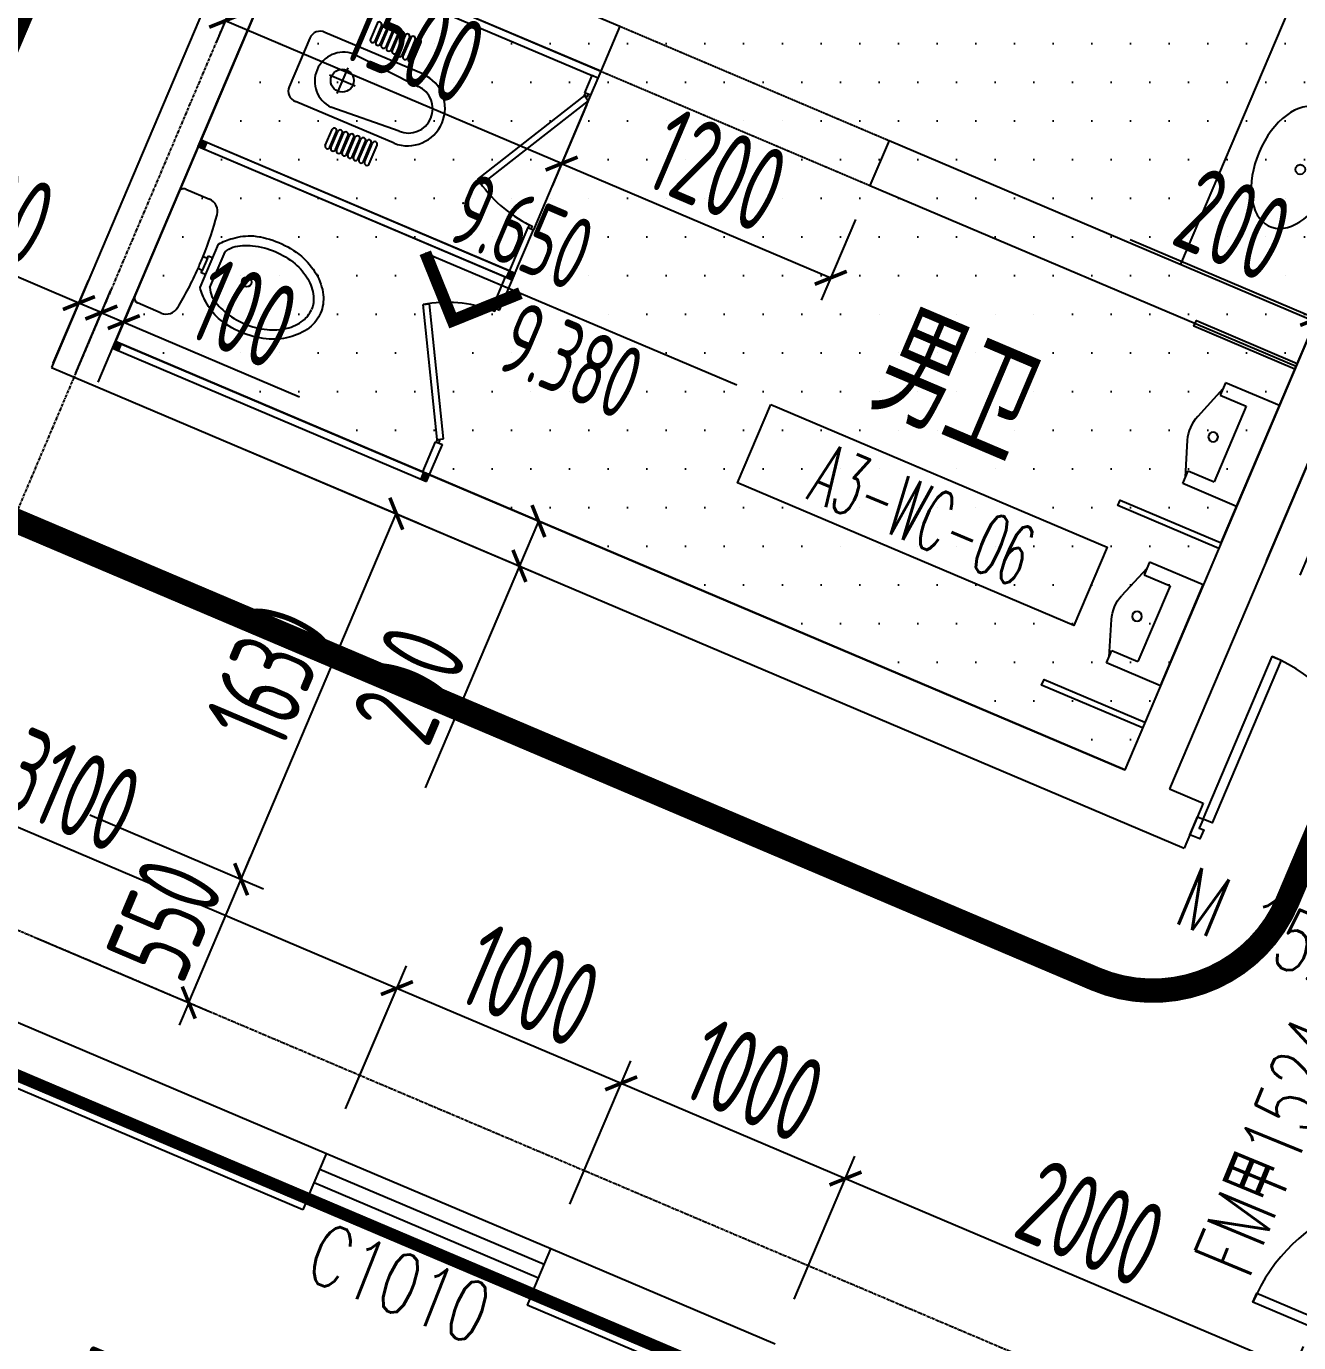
# Model space of a CAD drawing. Extents: x 11778731 to 12007717, y -6694179 to -6363962.
# Drawn here: x 11960456 to 11965678, y -6442963 to -6437560 of the extents above; entities that cross this region are included whole.
import ezdxf
from ezdxf.enums import TextEntityAlignment as Align

# ---------------------------------------------------------------- set-up
doc = ezdxf.new("R2010")
doc.units = 0
doc.header["$LTSCALE"] = 10
doc.header["$MEASUREMENT"] = 0
for name, pattern in [('A3-RG-axis-100$0$CENTER', [2, 1.25, -0.25, 0.25, -0.25]), ('A3-RI-3F$0$DASH', [0.35, 0.25, -0.1]), ('A3-RX-3F$0$AUDIT_I_130807214254-2', [0]), ('DASHED2', [0.375, 0.25, -0.125])]:
    doc.linetypes.add(name, pattern=pattern)
for name, color, linetype in [('A-CLOD', 200, 'Continuous'), ('A3-RB-3F-100$0$A-DIMS-100', 1, 'Continuous'), ('A3-RG-axis-100$0$A-GRID', 1, 'A3-RG-axis-100$0$CENTER'), ('A3-RI-3F$0$A-DOOR', 32, 'Continuous'), ('A3-RI-3F$0$A-FLOR', 2, 'Continuous'), ('A3-RI-3F$0$A-GLAZ', 140, 'Continuous'), ('A3-RI-3F$0$A-HATCH', 8, 'Continuous'), ('A3-RI-3F$0$A-WALL', 7, 'Continuous'), ('A3-RI-3F$0$A-WALL-FINI', 95, 'Continuous'), ('A3-RX-3F$0$A-FIXT', 55, 'Continuous'), ('A3-RX-3F$0$B1-WC-FIXT', 55, 'A3-RX-3F$0$AUDIT_I_130807214254-2'), ('A3-SYMB-3F-100$0$A-SYMB', 4, 'Continuous'), ('A3-SYMB-3F-100$0$A-SYMB-AREA', 4, 'Continuous'), ('A3-SYMB-3F-100$0$A-SYMB-DOOR', 3, 'Continuous'), ('A3-SYMB-3F-100$0$A-SYMB-DOOR1', 3, 'Continuous'), ('A3-SYMB-3F-100$0$A-SYMB-DOOR2', 3, 'Continuous'), ('A3-SYMB-3F-100$0$A-SYMB-DOOR3', 3, 'Continuous'), ('A3-SYMB-3F-100$0$A-SYMB-NAME', 4, 'Continuous'), ('A3-SYMB-3F-100$0$A-SYMB-NAME-E', 4, 'Continuous'), ('A3-SYMB-3F-100$0$A-SYMB-NUMB-T', 4, 'Continuous')]:
    doc.layers.add(name, color=color, linetype=linetype)
doc.styles.add('A3-RB-3F-100$0$XD2008', font='xd-hzs.shx', dxfattribs={"width": 0.7, "bigfont": 'xd-hztxt.shx'})
doc.styles.add('A3-SYMB-3F-100$0$ECADI', font='hzs.shx', dxfattribs={"width": 0.7, "bigfont": 'hztxt.shx'})
doc.styles.add('A3-SYMB-3F-100$0$ECADI-TXT', font='simplex.shx', dxfattribs={"bigfont": 'hztxt.shx'})
doc.styles.add('A3-SYMB-3F-100$0$XD2008', font='hzs.shx', dxfattribs={"width": 0.7, "bigfont": 'hztxt.shx'})
doc.dimstyles.new('A3-RB-3F-100$0$XD100$0', dxfattribs={"dimscale": 100, "dimtxt": 3.5, "dimasz": 1, "dimexe": 1, "dimexo": 2, "dimgap": 0.5, "dimtad": 1, "dimdec": 0, "dimdsep": 46, "dimtxsty": 'A3-RB-3F-100$0$XD2008', "dimblk1": 'A3-RB-3F-100$0$_ARCHTICK', "dimblk2": 'A3-RB-3F-100$0$_ARCHTICK', "dimsah": 1, "dimcen": 2.5, "dimclrt": 4, "dimaunit": 1, "dimadec": 0, "dimazin": 0, "dimtfac": 1, "dimtdec": 0, "dimtix": 1, "dimtmove": 0, "dimatfit": 3, "dimfxl": 0, "dimtolj": 1, "dimtzin": 0, "dimarcsym": 0})

# ---------------------------------------------------------------- blocks, each defined once
blk = doc.blocks.new('A3-RI-3F$0$J-双扇门-1500')
for points in [[(25, 80), (25, 805), (65, 805), (65, 80)], [(1475, 80), (1475, 805), (1435, 805), (1435, 80)], [(0, 80), (25, 80), (25, 40), (45, 40), (45, 0), (0, 0)], [(1500, 80), (1475, 80), (1475, 40), (1455, 40), (1455, 0), (1500, 0)]]:
    blk.add_lwpolyline(points, close=True)
for centre, start, end in [((25, 80), 0, 90), ((1475, 80), 90, 180)]:
    blk.add_arc(centre, 725, start, end)
blk = doc.blocks.new('A3-RI-3F')
at = {"layer": 'A3-RI-3F$0$A-HATCH'}
h = blk.add_hatch(dxfattribs=at)
h.set_pattern_fill('DOTS', color=256, scale=100, style=0)
h.set_pattern_definition([(0, (0, 0), (79.375, 158.75), [0, -158.75])])
h.paths.add_polyline_path([(11965225.4, -6428479.7), (11969367.7, -6430238), (11964964.2, -6440612.1), (11960821.9, -6438853.8), (11962802.3, -6434188.3), (11963100, -6434331.4), (11963536.5, -6433303.2), (11963232.7, -6433174.3)])
at = {"layer": 'A3-RI-3F$0$A-DOOR', "linetype": 'A3-RI-3F$0$DASH'}
for p, q in [((11962892.1, -6437559.8), (11963996.7, -6438028.7)), ((11962813.9, -6437743.9), (11963918.5, -6438212.8))]:
    blk.add_line(p, q, dxfattribs=at)
at = {"layer": 'A3-RI-3F$0$A-FLOR', "linetype": 'A3-RI-3F$0$DASH', "const_width": 50}
blk.add_lwpolyline([(11922838.4, -6425913.8), (11977074.7, -6448935.7), (11985123.7, -6429973.3), (11974261.7, -6425362.6), (11988321.8, -6392239.2), (11978237.5, -6391710.7), (11978173.5, -6391907.6), (11943983, -6380798.4), (11944557.8, -6379029.5), (11938185.7, -6376959.1), (11937611, -6378728), (11907835.3, -6369053.3)], dxfattribs=at)
at = {"layer": 'A3-RI-3F$0$A-GLAZ'}
for p, q in [((11962608.8, -6442578.1), (11961688.3, -6442187.4)), ((11962581.5, -6442642.5), (11961661, -6442251.8)), ((11962558, -6442697.8), (11961637.5, -6442307)), ((11962530.7, -6442762.2), (11961610.2, -6442371.5))]:
    blk.add_line(p, q, dxfattribs=at)
at = {"layer": 'A3-RI-3F$0$A-HATCH'}
blk.add_lwpolyline([(11965225.4, -6428479.7), (11969367.7, -6430238), (11964964.2, -6440612.1), (11960821.9, -6438853.8), (11962802.3, -6434188.3), (11963100, -6434331.4), (11963536.5, -6433303.2), (11963232.7, -6433174.3)], close=True, dxfattribs=at)
at = {"layer": 'A3-RI-3F$0$A-WALL'}
for p, q in [((11965158.6, -6428125.4), (11960559.7, -6438959.7)), ((11961603.4, -6437012.8), (11962892.1, -6437559.8)), ((11966711.2, -6437008.2), (11965148.3, -6440690.2)), ((11961525.2, -6437196.9), (11960821.9, -6438853.8)), ((11961525.2, -6437196.9), (11962813.9, -6437743.9)), ((11962892.1, -6437559.8), (11962813.9, -6437743.9)), ((11963996.7, -6438028.7), (11963918.5, -6438212.8)), ((11963996.7, -6438028.7), (11965745.6, -6438771)), ((11963918.5, -6438212.8), (11965667.5, -6438955.1)), ((11960821.9, -6438853.8), (11964964.2, -6440612.1)), ((11960559.7, -6438959.7), (11965208.2, -6440932.9)), ((11965667.5, -6438955.1), (11964964.2, -6440612.1)), ((11965148.3, -6440690.2), (11965286.4, -6440748.8)), ((11965286.4, -6440748.8), (11965208.2, -6440932.9)), ((11961688.3, -6442187.4), (11958834.8, -6440976.1)), ((11961610.2, -6442371.5), (11958756.6, -6441160.2)), ((11961610.2, -6442371.5), (11961688.3, -6442187.4)), ((11962530.7, -6442762.2), (11962608.8, -6442578.1)), ((11963529.3, -6442968.8), (11962608.8, -6442578.1)), ((11963451.2, -6443152.9), (11962530.7, -6442762.2))]:
    blk.add_line(p, q, dxfattribs=at)
at = {"layer": 'A3-RI-3F$0$A-WALL-FINI'}
for p, q in [((11961590.6, -6442417.5), (11958737.1, -6441206.2)), ((11961610.2, -6442371.5), (11961590.6, -6442417.5)), ((11962530.7, -6442762.2), (11962511.2, -6442808.2)), ((11969691.1, -6445855.9), (11962511.2, -6442808.2))]:
    blk.add_line(p, q, dxfattribs=at)
at = {"layer": 'A3-RI-3F$0$A-DOOR'}
for p, rotation in [((11965231.6, -6440877.7), 336.9993128461883), ((11966221.6, -6443133.8), 66.99931284592977)]:
    blk.add_blockref('A3-RI-3F$0$J-双扇门-1500', p, dxfattribs=dict(at, rotation=rotation))
blk = doc.blocks.new('A3-RG-axis-100')
at = {"layer": 'A3-RG-axis-100$0$A-GRID'}
for p, q in [((11906272, -6418284.3), (11985933, -6452098.3)), ((11966051.6, -6426277.4), (11939543.3, -6488727.1))]:
    blk.add_line(p, q, dxfattribs=at)
blk = doc.blocks.new('A3-SYMB-3F-100$0$ECADI-TAG-ROOM')
at = {"layer": 'A3-SYMB-3F-100$0$A-SYMB-AREA', "style": 'A3-SYMB-3F-100$0$ECADI', "width": 0.7}
blk.add_attdef('340M2', text='', height=2.5, dxfattribs=at).set_placement((7.167, -1.75), align=Align.MIDDLE_LEFT)
at = {"layer": 'A3-SYMB-3F-100$0$A-SYMB-NAME', "style": 'A3-SYMB-3F-100$0$ECADI', "width": 0.7}
blk.add_attdef('CHINESENAME', (-5.125, 0.088), '', height=4.5, dxfattribs=at)
at = {"layer": 'A3-SYMB-3F-100$0$A-SYMB-NAME-E', "style": 'A3-SYMB-3F-100$0$ECADI', "width": 0.7}
for tag, p in [('ENGLISHHIGH', (-5.125, 8.04)), ('ENGLISHLOW', (-5.125, 4.84))]:
    blk.add_attdef(tag, p, '', height=2.5, dxfattribs=at)
blk = doc.blocks.new('A3-SYMB-3F-100$0$ECADI-TAG-DOOR')
at = {"layer": 'A3-SYMB-3F-100$0$A-SYMB-DOOR', "style": 'A3-SYMB-3F-100$0$ECADI-TXT', "width": 0.7}
for tag, p in [('门窗主编号1', (-6.414, 7.257)), ('门窗主编号2', (2.085, 7.257))]:
    blk.add_attdef(tag, p, '', height=2.5, dxfattribs=at)
at = {"layer": 'A3-SYMB-3F-100$0$A-SYMB-DOOR', "style": 'A3-SYMB-3F-100$0$ECADI-TXT', "width": 0.7, "flags": 1}
for tag, p in [('洞口尺寸(宽X高)', (-6.416, 1.62)), ('备注', (-6.394, -1.213))]:
    blk.add_attdef(tag, p, '', height=2.5, dxfattribs=at)
at = {"layer": 'A3-SYMB-3F-100$0$A-SYMB-DOOR1', "style": 'A3-SYMB-3F-100$0$ECADI-TXT', "width": 0.7}
blk.add_attdef('门窗辅编号1', (-6.414, 4.413), '', height=2.5, dxfattribs=at)
at = {"layer": 'A3-SYMB-3F-100$0$A-SYMB-DOOR2', "style": 'A3-SYMB-3F-100$0$ECADI-TXT', "width": 0.7}
blk.add_attdef('门窗辅编号2', (-2.861, 4.413), '', height=2.5, dxfattribs=at)
at = {"layer": 'A3-SYMB-3F-100$0$A-SYMB-DOOR3', "style": 'A3-SYMB-3F-100$0$ECADI-TXT', "width": 0.7}
blk.add_attdef('门窗辅编号3', (2.323, 4.413), '', height=2.5, dxfattribs=at)
blk = doc.blocks.new('A3-SYMB-3F-100$0$ECADI-TAG-CODE')
at = {"layer": 'A3-SYMB-3F-100$0$A-SYMB-NUMB-T', "color": 1}
blk.add_lwpolyline([(0, 3.5), (15, 3.5), (15, 0), (0, 0)], close=True, dxfattribs=at)
at = {"layer": 'A3-SYMB-3F-100$0$A-SYMB-NUMB-T', "style": 'A3-SYMB-3F-100$0$ECADI-TXT', "width": 0.7}
blk.add_attdef('CODE', text='', height=2.5, dxfattribs=at).set_placement((7.5, 1.75), align=Align.MIDDLE_CENTER)
blk = doc.blocks.new('A3-SYMB-3F-100$0$ECADI-TAG-HGHT（国标）')
at = {"color": 1}
blk.add_line((-2.121, 2.121), (11.768, 2.121), dxfattribs=at)
at = {"color": 1, "const_width": 0.5}
blk.add_lwpolyline([(-2.121, 2.121), (0, 0), (2.121, 2.121)], dxfattribs=at)
at = {"color": 1}
blk.add_point((-1.481, 4.6), dxfattribs=at)
at = {"style": 'A3-SYMB-3F-100$0$XD2008', "width": 0.7}
blk.add_attdef('FL', text='', height=3, dxfattribs=at).set_placement((-2.689, 2.967), align=Align.RIGHT)
for tag, p in [('F.F.L.', (2.284, 2.967)), ('T.O.S.', (2.284, -1.104))]:
    blk.add_attdef(tag, p, '', height=3, dxfattribs=at)
blk = doc.blocks.new('A3-SYMB-3F-100')
at = {"layer": 'A3-SYMB-3F-100$0$A-SYMB'}
ref = blk.add_blockref('A3-SYMB-3F-100$0$ECADI-TAG-HGHT（国标）', (11962205.8, -6438767.3), dxfattribs=dict(at, xscale=100, yscale=99.99999999999999, rotation=337))
ref.add_attrib('F.F.L.', '9.650', (11962171, -6438430.2), dxfattribs={"layer": '0', "height": 300, "rotation": 337, "style": 'A3-SYMB-3F-100$0$XD2008', "width": 0.7})
ref.add_attrib('T.O.S.', '9.380', (11962372.9, -6438958.2), dxfattribs={"layer": '0', "height": 300, "rotation": 337, "style": 'A3-SYMB-3F-100$0$XD2008', "width": 0.7})
ref = blk.add_blockref('A3-SYMB-3F-100$0$ECADI-TAG-ROOM', (11964367.7, -6439330.2), dxfattribs=dict(at, xscale=99.99999999989046, yscale=100.0000000001164, rotation=337))
ref.add_attrib('CHINESENAME', '男卫', (11963899.3, -6439121.9), dxfattribs={"height": 450, "rotation": 337, "style": 'A3-SYMB-3F-100$0$ECADI', "width": 0.7})
ref = blk.add_blockref('A3-SYMB-3F-100$0$ECADI-TAG-CODE', (11963375, -6439433.6), dxfattribs=dict(at, xscale=100.0000000100172, yscale=100.0000000002328, zscale=100, rotation=337))
ref.add_attrib('CODE', 'A3-WC-06', dxfattribs={"layer": 'A3-SYMB-3F-100$0$A-SYMB-NUMB-T', "height": 250, "rotation": 337, "style": 'A3-SYMB-3F-100$0$ECADI-TXT', "width": 0.5}).set_placement((11964133.8, -6439565.6), align=Align.MIDDLE_CENTER)
at = {"layer": 'A3-SYMB-3F-100$0$A-SYMB-DOOR'}
ref = blk.add_blockref('A3-SYMB-3F-100$0$ECADI-TAG-DOOR', (11965258.3, -6442064.8, -333.3), dxfattribs=dict(at, xscale=99.99999999997296, yscale=100, zscale=100, rotation=337.5444874613591))
ref.add_attrib('门窗主编号1', 'M', dxfattribs={"height": 250, "rotation": 337.5445, "style": 'A3-SYMB-3F-100$0$ECADI-TXT', "width": 0.7}).set_placement((11965324, -6441303.7, -333.3), align=Align.RIGHT)
ref.add_attrib('门窗主编号2', '1522', (11965413.8, -6441345.4), dxfattribs={"height": 250, "rotation": 337.5445, "style": 'A3-SYMB-3F-100$0$ECADI-TXT', "width": 0.7})
ref = blk.add_blockref('A3-SYMB-3F-100$0$ECADI-TAG-DOOR', (11966650.6, -6441766), dxfattribs=dict(at, xscale=99.99999999997299, yscale=100.0000000000001, zscale=100, rotation=67.54448746135905))
ref.add_attrib('门窗主编号1', 'FM甲1524', dxfattribs={"height": 250, "rotation": 67.5445, "style": 'A3-SYMB-3F-100$0$ECADI-TXT', "width": 0.7}).set_placement((11965889.6, -6441700.3), align=Align.RIGHT)
at = {"layer": 'A3-SYMB-3F-100$0$A-SYMB-DOOR1'}
ref = blk.add_blockref('A3-SYMB-3F-100$0$ECADI-TAG-DOOR', (11962240.1, -6443736.3), dxfattribs=dict(at, xscale=99.99999999997297, yscale=100.0000000000001, zscale=100, rotation=338.4574612642012))
ref.add_attrib('门窗主编号1', 'C1010', dxfattribs={"height": 250, "rotation": 338.4575, "style": 'A3-SYMB-3F-100$0$ECADI-TXT', "width": 0.7}).set_placement((11962293.6, -6442974.3), align=Align.RIGHT)
blk = doc.blocks.new('A3-RB-3F-100$0$_ARCHTICK')
at = {"color": 0, "linetype": 'ByBlock', "const_width": 0.15}
blk.add_lwpolyline([(-0.5, -0.5), (0.5, 0.5)], dxfattribs=at)
blk = doc.blocks.new('*D1343')
at = {"layer": 'A3-RB-3F-100$0$A-DIMS-100', "color": 0, "lineweight": -2}
for p, q in [((11958934.7, -6440740.6), (11959162.4, -6440204.1)), ((11959123.4, -6440296.2), (11961976.9, -6441507.4)), ((11961788.3, -6441951.8), (11962016, -6441415.4))]:
    blk.add_line(p, q, dxfattribs=at)
at = {"layer": 'A3-RB-3F-100$0$A-DIMS-100', "color": 0, "lineweight": -2, "xscale": 100, "yscale": 100, "zscale": 100}
for p, rotation in [((11959123.4, -6440296.2), 156.9999999999368), ((11961976.9, -6441507.4), 336.9999999999367)]:
    blk.add_blockref('A3-RB-3F-100$0$_ARCHTICK', p, dxfattribs=dict(at, rotation=rotation))
at = {"layer": 'A3-RB-3F-100$0$A-DIMS-100', "color": 4, "insert": (11960638.1, -6440694.7), "char_height": 350, "attachment_point": 5, "rotation": 337, "style": 'A3-RB-3F-100$0$XD2008'}
blk.add_mtext('\\A1;3100', dxfattribs=at)
blk = doc.blocks.new('*D1264')
at = {"layer": 'A3-RB-3F-100$0$A-DIMS-100', "color": 0, "lineweight": -2}
for p, q in [((11963607.5, -6442784.7), (11963857, -6442196.8)), ((11963818, -6442288.9), (11965659, -6443070.4)), ((11965448.5, -6443566.2), (11965698, -6442978.3))]:
    blk.add_line(p, q, dxfattribs=at)
at = {"layer": 'A3-RB-3F-100$0$A-DIMS-100', "color": 0, "lineweight": -2, "xscale": 100, "yscale": 100, "zscale": 100}
for p, rotation in [((11963818, -6442288.9), 156.9999933366454), ((11965659, -6443070.4), 336.9999933366454)]:
    blk.add_blockref('A3-RB-3F-100$0$_ARCHTICK', p, dxfattribs=dict(at, rotation=rotation))
at = {"layer": 'A3-RB-3F-100$0$A-DIMS-100', "color": 4, "insert": (11964826.4, -6442472.5), "char_height": 350, "attachment_point": 5, "rotation": 337, "style": 'A3-RB-3F-100$0$XD2008'}
blk.add_mtext('\\A1;2000', dxfattribs=at)
blk = doc.blocks.new('*D1265')
at = {"layer": 'A3-RB-3F-100$0$A-DIMS-100', "color": 0, "lineweight": -2}
for p, q in [((11962687, -6442394), (11962936.5, -6441806.1)), ((11962897.4, -6441898.2), (11963818, -6442288.9)), ((11963607.5, -6442784.7), (11963857, -6442196.8))]:
    blk.add_line(p, q, dxfattribs=at)
at = {"layer": 'A3-RB-3F-100$0$A-DIMS-100', "color": 0, "lineweight": -2, "xscale": 100, "yscale": 100, "zscale": 100}
for p, rotation in [((11962897.4, -6441898.2), 156.999993336605), ((11963818, -6442288.9), 336.999993336605)]:
    blk.add_blockref('A3-RB-3F-100$0$_ARCHTICK', p, dxfattribs=dict(at, rotation=rotation))
at = {"layer": 'A3-RB-3F-100$0$A-DIMS-100', "color": 4, "insert": (11963445.6, -6441886.4), "char_height": 350, "attachment_point": 5, "rotation": 337, "style": 'A3-RB-3F-100$0$XD2008'}
blk.add_mtext('\\A1;1000', dxfattribs=at)
blk = doc.blocks.new('*D1266')
at = {"layer": 'A3-RB-3F-100$0$A-DIMS-100', "color": 0, "lineweight": -2}
for p, q in [((11961766.5, -6442003.3), (11962016, -6441415.4)), ((11961976.9, -6441507.4), (11962897.4, -6441898.2)), ((11962687, -6442394), (11962936.5, -6441806.1))]:
    blk.add_line(p, q, dxfattribs=at)
at = {"layer": 'A3-RB-3F-100$0$A-DIMS-100', "color": 0, "lineweight": -2, "xscale": 100, "yscale": 100, "zscale": 100}
for p, rotation in [((11961976.9, -6441507.4), 156.9999933366325), ((11962897.4, -6441898.2), 336.9999933366325)]:
    blk.add_blockref('A3-RB-3F-100$0$_ARCHTICK', p, dxfattribs=dict(at, rotation=rotation))
at = {"layer": 'A3-RB-3F-100$0$A-DIMS-100', "color": 4, "insert": (11962525.1, -6441495.7), "char_height": 350, "attachment_point": 5, "rotation": 337, "style": 'A3-RB-3F-100$0$XD2008'}
blk.add_mtext('\\A1;1000', dxfattribs=at)
blk = doc.blocks.new('*D477')
at = {"layer": 'A3-RB-3F-100$0$A-DIMS-100', "color": 0, "lineweight": -2}
for p, q in [((11965545.7, -6439753.9), (11965973.2, -6438746.8)), ((11965683.8, -6439812.5), (11966111.3, -6438805.4)), ((11965934.1, -6438838.9), (11966072.2, -6438897.5))]:
    blk.add_line(p, q, dxfattribs=at)
at = {"layer": 'A3-RB-3F-100$0$A-DIMS-100', "color": 0, "lineweight": -2, "xscale": 100, "yscale": 100, "zscale": 100}
for p, rotation in [((11965934.1, -6438838.9), 157.0000000000593), ((11966072.2, -6438897.5), 337.0000000000593)]:
    blk.add_blockref('A3-RB-3F-100$0$_ARCHTICK', p, dxfattribs=dict(at, rotation=rotation))
at = {"layer": 'A3-RB-3F-100$0$A-DIMS-100', "color": 4, "insert": (11966091.1, -6438661.1), "char_height": 350, "attachment_point": 5, "rotation": 337, "style": 'A3-RB-3F-100$0$XD2008'}
blk.add_mtext('\\A1;150', dxfattribs=at)
blk = doc.blocks.new('*D478')
at = {"layer": 'A3-RB-3F-100$0$A-DIMS-100', "color": 0, "lineweight": -2}
for p, q in [((11965750, -6438760.7), (11964986, -6438436.4)), ((11965361.6, -6439675.8), (11965789.1, -6438668.7)), ((11965545.7, -6439753.9), (11965973.2, -6438746.8)), ((11965934.1, -6438838.9), (11965750, -6438760.7))]:
    blk.add_line(p, q, dxfattribs=at)
at = {"layer": 'A3-RB-3F-100$0$A-DIMS-100', "color": 0, "lineweight": -2, "xscale": 100, "yscale": 100, "zscale": 100}
for p, rotation in [((11965750, -6438760.7), 157.0000000000611), ((11965934.1, -6438838.9), 337.000000000061)]:
    blk.add_blockref('A3-RB-3F-100$0$_ARCHTICK', p, dxfattribs=dict(at, rotation=rotation))
at = {"layer": 'A3-RB-3F-100$0$A-DIMS-100', "color": 4, "insert": (11965409.9, -6438371.9), "char_height": 350, "attachment_point": 5, "rotation": 337, "style": 'A3-RB-3F-100$0$XD2008'}
blk.add_mtext('\\A1;200', dxfattribs=at)
blk = doc.blocks.new('*D479')
at = {"layer": 'A3-RB-3F-100$0$A-DIMS-100', "color": 0, "lineweight": -2}
for p, q in [((11961374.1, -6437297), (11961233.1, -6437629.1)), ((11962652.9, -6438123.1), (11961272.2, -6437537)), ((11962754.8, -6437883.1), (11962613.9, -6438215.2))]:
    blk.add_line(p, q, dxfattribs=at)
at = {"layer": 'A3-RB-3F-100$0$A-DIMS-100', "color": 0, "lineweight": -2, "xscale": 100, "yscale": 100, "zscale": 100}
for p, rotation in [((11961272.2, -6437537), 156.9999999999054), ((11962652.9, -6438123.1), 336.9999999999054)]:
    blk.add_blockref('A3-RB-3F-100$0$_ARCHTICK', p, dxfattribs=dict(at, rotation=rotation))
at = {"layer": 'A3-RB-3F-100$0$A-DIMS-100', "color": 4, "insert": (11962050.5, -6437623), "char_height": 350, "attachment_point": 5, "rotation": 337, "style": 'A3-RB-3F-100$0$XD2008'}
blk.add_mtext('\\A1;1500', dxfattribs=at)
blk = doc.blocks.new('*D480')
at = {"layer": 'A3-RB-3F-100$0$A-DIMS-100', "color": 0, "lineweight": -2}
for p, q in [((11962754.8, -6437883.1), (11962613.9, -6438215.2)), ((11962652.9, -6438123.1), (11963757.6, -6438592)), ((11963859.4, -6438352), (11963718.5, -6438684))]:
    blk.add_line(p, q, dxfattribs=at)
at = {"layer": 'A3-RB-3F-100$0$A-DIMS-100', "color": 0, "lineweight": -2, "xscale": 100, "yscale": 100, "zscale": 100}
for p, rotation in [((11962652.9, -6438123.1), 156.9999999999054), ((11963757.6, -6438592), 336.9999999999054)]:
    blk.add_blockref('A3-RB-3F-100$0$_ARCHTICK', p, dxfattribs=dict(at, rotation=rotation))
at = {"layer": 'A3-RB-3F-100$0$A-DIMS-100', "color": 4, "insert": (11963293.2, -6438150.4), "char_height": 350, "attachment_point": 5, "rotation": 337, "style": 'A3-RB-3F-100$0$XD2008'}
blk.add_mtext('\\A1;1200', dxfattribs=at)
blk = doc.blocks.new('*D481')
at = {"layer": 'A3-RB-3F-100$0$A-DIMS-100', "color": 0, "lineweight": -2}
for p, q in [((11960671.8, -6438695.6), (11959950.7, -6438389.6)), ((11960566.8, -6438942.8), (11960710.8, -6438603.6)), ((11960658.9, -6438981.9), (11960802.9, -6438642.7)), ((11960763.8, -6438734.7), (11960671.8, -6438695.6))]:
    blk.add_line(p, q, dxfattribs=at)
at = {"layer": 'A3-RB-3F-100$0$A-DIMS-100', "color": 0, "lineweight": -2, "xscale": 100, "yscale": 100, "zscale": 100}
for p, rotation in [((11960671.8, -6438695.6), 156.9999999996671), ((11960763.8, -6438734.7), 336.9999999996671)]:
    blk.add_blockref('A3-RB-3F-100$0$_ARCHTICK', p, dxfattribs=dict(at, rotation=rotation))
at = {"layer": 'A3-RB-3F-100$0$A-DIMS-100', "color": 4, "insert": (11960353.1, -6438316), "char_height": 350, "attachment_point": 5, "rotation": 337, "style": 'A3-RB-3F-100$0$XD2008'}
blk.add_mtext('\\A1;100', dxfattribs=at)
blk = doc.blocks.new('*D482')
at = {"layer": 'A3-RB-3F-100$0$A-DIMS-100', "color": 0, "lineweight": -2}
for p, q in [((11960658.9, -6438981.9), (11960802.9, -6438642.7)), ((11960750.9, -6439021), (11960894.9, -6438681.7)), ((11960763.8, -6438734.7), (11960855.9, -6438773.8)), ((11960855.9, -6438773.8), (11961576.9, -6439079.9))]:
    blk.add_line(p, q, dxfattribs=at)
at = {"layer": 'A3-RB-3F-100$0$A-DIMS-100', "color": 0, "lineweight": -2, "xscale": 100, "yscale": 100, "zscale": 100}
for p, rotation in [((11960763.8, -6438734.7), 156.9999999996947), ((11960855.9, -6438773.8), 336.9999999996947)]:
    blk.add_blockref('A3-RB-3F-100$0$_ARCHTICK', p, dxfattribs=dict(at, rotation=rotation))
at = {"layer": 'A3-RB-3F-100$0$A-DIMS-100', "color": 4, "insert": (11961350.3, -6438739.2), "char_height": 350, "attachment_point": 5, "rotation": 337, "style": 'A3-RB-3F-100$0$XD2008'}
blk.add_mtext('\\A1;100', dxfattribs=at)
blk = doc.blocks.new('*D493')
at = {"layer": 'A3-RB-3F-100$0$A-DIMS-100', "color": 0, "lineweight": -2}
for p, q in [((11961419.3, -6436934.6), (11960675.6, -6436618.9)), ((11960767.6, -6436658), (11960689.5, -6436842.1)), ((11961341.1, -6437118.7), (11960597.4, -6436803)), ((11960689.5, -6436842.1), (11960353.6, -6437633.5))]:
    blk.add_line(p, q, dxfattribs=at)
at = {"layer": 'A3-RB-3F-100$0$A-DIMS-100', "color": 0, "lineweight": -2, "xscale": 100, "yscale": 100, "zscale": 100}
for p, rotation in [((11960767.6, -6436658), 66.99997514335394), ((11960689.5, -6436842.1), 246.9999751433539)]:
    blk.add_blockref('A3-RB-3F-100$0$_ARCHTICK', p, dxfattribs=dict(at, rotation=rotation))
at = {"layer": 'A3-RB-3F-100$0$A-DIMS-100', "color": 4, "insert": (11960289.1, -6437209.6), "char_height": 350, "attachment_point": 5, "rotation": 67, "style": 'A3-RB-3F-100$0$XD2008'}
blk.add_mtext('\\A1;200', dxfattribs=at)
blk = doc.blocks.new('*D507')
at = {"layer": 'A3-RB-3F-100$0$A-DIMS-100', "color": 0, "lineweight": -2}
for p, q in [((11960716.2, -6440796.9), (11961429.6, -6441099.7)), ((11961337.5, -6441060.7), (11961376.6, -6440968.6)), ((11961122.6, -6441566.9), (11961337.5, -6441060.7)), ((11960501.3, -6441303.2), (11961214.7, -6441606)), ((11961122.6, -6441566.9), (11961083.5, -6441659))]:
    blk.add_line(p, q, dxfattribs=at)
at = {"layer": 'A3-RB-3F-100$0$A-DIMS-100', "color": 0, "lineweight": -2, "xscale": 100, "yscale": 100, "zscale": 100}
for p, rotation in [((11961337.5, -6441060.7), 246.9999999999305), ((11961122.6, -6441566.9), 66.99999999993055)]:
    blk.add_blockref('A3-RB-3F-100$0$_ARCHTICK', p, dxfattribs=dict(at, rotation=rotation))
at = {"layer": 'A3-RB-3F-100$0$A-DIMS-100', "color": 4, "insert": (11961023, -6441225.9), "char_height": 350, "attachment_point": 5, "rotation": 67, "style": 'A3-RB-3F-100$0$XD2008'}
blk.add_mtext('\\A1;550', dxfattribs=at)
blk = doc.blocks.new('*D508')
at = {"layer": 'A3-RB-3F-100$0$A-DIMS-100', "color": 0, "lineweight": -2}
for p, q in [((11961353.1, -6439296.5), (11962066.5, -6439599.3)), ((11961337.5, -6441060.7), (11961974.4, -6439560.2)), ((11960716.2, -6440796.9), (11961429.6, -6441099.7))]:
    blk.add_line(p, q, dxfattribs=at)
at = {"layer": 'A3-RB-3F-100$0$A-DIMS-100', "color": 0, "lineweight": -2, "xscale": 100, "yscale": 100, "zscale": 100}
for p, rotation in [((11961974.4, -6439560.2), 66.99999999991756), ((11961337.5, -6441060.7), 246.9999999999175)]:
    blk.add_blockref('A3-RB-3F-100$0$_ARCHTICK', p, dxfattribs=dict(at, rotation=rotation))
at = {"layer": 'A3-RB-3F-100$0$A-DIMS-100', "color": 4, "insert": (11961448.9, -6440222.5), "char_height": 350, "attachment_point": 5, "rotation": 67, "style": 'A3-RB-3F-100$0$XD2008'}
blk.add_mtext('\\A1;1630', dxfattribs=at)
blk = doc.blocks.new('*D509')
at = {"layer": 'A3-RB-3F-100$0$A-DIMS-100', "color": 0, "lineweight": -2}
for p, q in [((11961431.3, -6439112.4), (11962649.9, -6439629.7)), ((11961353.1, -6439296.5), (11962571.7, -6439813.8)), ((11962557.8, -6439590.6), (11962479.7, -6439774.7)), ((11962479.7, -6439774.7), (11962093.1, -6440685.6))]:
    blk.add_line(p, q, dxfattribs=at)
at = {"layer": 'A3-RB-3F-100$0$A-DIMS-100', "color": 0, "lineweight": -2, "xscale": 100, "yscale": 100, "zscale": 100}
for p, rotation in [((11962557.8, -6439590.6), 66.99999999984553), ((11962479.7, -6439774.7), 246.9999999998455)]:
    blk.add_blockref('A3-RB-3F-100$0$_ARCHTICK', p, dxfattribs=dict(at, rotation=rotation))
at = {"layer": 'A3-RB-3F-100$0$A-DIMS-100', "color": 4, "insert": (11962028.6, -6440261.7), "char_height": 350, "attachment_point": 5, "rotation": 67, "style": 'A3-RB-3F-100$0$XD2008'}
blk.add_mtext('\\A1;200', dxfattribs=at)
blk = doc.blocks.new('*D568')
at = {"layer": 'A3-RB-3F-100$0$A-DIMS-100', "color": 0, "lineweight": -2}
for p, q in [((11958920.8, -6443076.6), (11959115.3, -6442618.4)), ((11959076.2, -6442710.5), (11962574.1, -6444195.2)), ((11962418.7, -6444561.4), (11962613.2, -6444103.2))]:
    blk.add_line(p, q, dxfattribs=at)
at = {"layer": 'A3-RB-3F-100$0$A-DIMS-100', "color": 0, "lineweight": -2, "xscale": 100, "yscale": 100, "zscale": 100}
for p, rotation in [((11959076.2, -6442710.5), 156.9999999999654), ((11962574.1, -6444195.2), 336.9999999999654)]:
    blk.add_blockref('A3-RB-3F-100$0$_ARCHTICK', p, dxfattribs=dict(at, rotation=rotation))
at = {"layer": 'A3-RB-3F-100$0$A-DIMS-100', "color": 4, "insert": (11960913.1, -6443245.7), "char_height": 350, "attachment_point": 5, "rotation": 337, "style": 'A3-RB-3F-100$0$XD2008'}
blk.add_mtext('\\A1;3800', dxfattribs=at)
blk = doc.blocks.new('A3-RX-3F$0$A-1-1-X-toilel$0$A-1-10-01~10(B1~wd)$0$333')
at = {"layer": 'A3-RX-3F$0$A-FIXT'}
for p, q in [((0, -225), (0, 225)), ((0, 225), (240, 225)), ((240, 225), (240, 168.7)), ((240, 168.7), (124.4, 168.7)), ((124.4, 168.7), (124.4, -168.7)), ((240, 196.9), (291.3, 53.1)), ((240, -196.9), (291.3, -53.1)), ((240, -168.7), (124.4, -168.7)), ((240, -225), (240, -168.7)), ((0, -225), (240, -225))]:
    blk.add_line(p, q, dxfattribs=at)
blk.add_circle((200, 0), 20, dxfattribs=at)
blk.add_ellipse((225.2, 0), major_axis=(0, 112.5), ratio=0.666667, start_param=4.220783, end_param=5.203995, dxfattribs=at)
blk = doc.blocks.new('A3-RX-3F$0$J-手盆-528x388-b')
for p, q in [((-24, -112), (-24, -24)), ((24, -24), (24, -112))]:
    blk.add_line(p, q)
for centre, radius in [((-72, -34), 24), ((72, -34), 24), ((0, -207), 20)]:
    blk.add_circle(centre, radius)
at = {"extrusion": (0, 0, -1)}
for centre, start_param, end_param in [((0, -24), 5.497787, 8.63938), ((0, -112), 2.356194, 5.497787)]:
    blk.add_ellipse(centre, major_axis=(-17, 17), ratio=1, start_param=start_param, end_param=end_param, dxfattribs=at)
blk.add_ellipse((0, -230), major_axis=(-264, 0), ratio=0.606061, start_param=4.803424, end_param=10.90454)
blk = doc.blocks.new('A3-RX-3F$0$A-1-1-X-toilel$0$A-1-10-01~10(B1~wd)$0$A1088D2A')
for p, q in [((-0.43, 0), (0.43, 0)), ((-0.47, -0.235), (-0.47, -0.04)), ((0.47, -0.04), (0.47, -0.235)), ((-0.07, -0.396), (-0.05, -0.396)), ((-0.07, -0.431), (-0.07, -0.396)), ((-0.05, -0.396), (-0.05, -0.361)), ((0.05, -0.396), (-0.05, -0.396)), ((0.05, -0.361), (0.05, -0.396)), ((0.05, -0.396), (0.07, -0.396)), ((0.07, -0.396), (0.07, -0.431)), ((-0.176, -0.431), (0.181, -0.431)), ((-0.148, -0.5), (0.148, -0.5))]:
    blk.add_line(p, q)
for points in [[(0.002, -1.35, -0.128381), (-0.133, -1.315, -0.106268), (-0.259, -1.203, -0.085065), (-0.338, -1.047, -0.074422), (-0.368, -0.849, -0.074422), (-0.338, -0.652, -0.093985), (-0.259, -0.514, -0.073872), (-0.176, -0.431, -0.130921)], [(-0.148, -0.5, 0.073654), (-0.204, -0.54, 0.085065), (-0.272, -0.674, 0.074422), (-0.298, -0.849, 0.074422), (-0.272, -1.025, 0.085065), (-0.204, -1.159, 0.106268), (-0.101, -1.25, 0.128381), (-0.002, -1.276, 0.131396)], [(0.181, -0.431, -0.073872), (0.264, -0.514, -0.093985), (0.343, -0.652, -0.074422), (0.372, -0.849, -0.074422), (0.343, -1.047, -0.085065), (0.264, -1.203, -0.106268), (0.138, -1.315, -0.128381), (0.002, -1.35, -0.130921)], [(0.148, -0.5, -0.073654), (0.204, -0.54, -0.085065), (0.272, -0.674, -0.074422), (0.298, -0.849, -0.074422), (0.272, -1.025, -0.085065), (0.204, -1.159, -0.106268), (0.101, -1.25, -0.128381), (0.002, -1.276, -0.131396)]]:
    blk.add_lwpolyline(points, format="xyb")
blk.add_circle((0, -0.741), 0.037)
for centre, radius, start, end in [((0.43, -0.04), 0.04, 0, 90), ((-0.43, -0.04), 0.04, 90, 180), ((-0.37, -0.235), 0.1, 180, 262.0681), ((0.37, -0.235), 0.1, 277.9319, 0), ((0, 2.42), 2.781, 262.0681, 268.9699), ((0, 2.42), 2.781, 268.9699, 271.0301), ((0, 2.42), 2.781, 271.0301, 277.9319)]:
    blk.add_arc(centre, radius, start, end)
blk = doc.blocks.new('A3-RX-3F$0$A-1-1-X-toilel$0$A-1-10-01~10(B1~wd)$0$A1088D2B')
for p, q in [((-465, 0), (-465, -1400)), ((-435, 0), (-435, -1370)), ((435, 0), (435, -1370)), ((465, 0), (465, -1400)), ((-289.1, -1372.6), (197.8, -1102.6)), ((-275.9, -1395.3), (210.9, -1125.3)), ((197.8, -1102.6), (210.9, -1125.3)), ((-465, -1400), (-300, -1400)), ((-435, -1370), (-300, -1370)), ((-300, -1370), (-300, -1400)), ((-289.1, -1372.6), (-275.9, -1395.3)), ((300, -1370), (435, -1370)), ((300, -1370), (300, -1400)), ((300, -1400), (465, -1400))]:
    blk.add_line(p, q)
for points in [[(-299.8, -1384.1), (-289.1, -1384.1), (-289.1, -1372.6), (-299.8, -1372.6)], [(300, -1372.6), (288, -1372.6), (288, -1384.1), (300, -1384.1)]]:
    blk.add_lwpolyline(points)
blk.add_arc((-270.5, -1409.4), 559.9, 3.7719, 33.231)
for points in [[(-465, -30), (-435, -30), (-465, 0), (-435, 0)], [(435, -30), (465, -30), (435, 0), (465, 0)], [(-465, -1400), (-435, -1400), (-465, -1370), (-435, -1370)], [(435, -1400), (465, -1400), (435, -1370), (465, -1370)]]:
    blk.add_trace(points)
at = {"xscale": 540, "yscale": 540, "zscale": 540}
blk.add_blockref('A3-RX-3F$0$A-1-1-X-toilel$0$A-1-10-01~10(B1~wd)$0$A1088D2A', (0, 0), dxfattribs=at)
blk = doc.blocks.new('A3-RX-3F$0$BI-W-db')
at = {"layer": 'A3-RX-3F$0$A-FIXT'}
for p, q in [((-10343.2, 5642.9), (-10343.2, 6572.9)), ((-8943.2, 6572.9), (-10343.2, 6572.9)), ((-10343.2, 6542.5), (-8968.6, 6542.5)), ((-8943.2, 6542.5), (-8968.6, 6542.5)), ((-8968.6, 6465.4), (-8968.6, 6542.5)), ((-8943.2, 6572.9), (-8943.2, 6542.5)), ((-8943.2, 6542.5), (-8943.2, 6465.4)), ((-8966, 6454.5), (-9236, 5967.6)), ((-8943.3, 6441.4), (-9213.3, 5954.5)), ((-8943.2, 6465.4), (-8968.6, 6465.4)), ((-8966, 6454.5), (-8943.3, 6441.4)), ((-8943.2, 6465.4), (-8943.2, 5865.4)), ((-9855.1, 6404.5), (-9855.1, 6404.5)), ((-9845.1, 6394.5), (-9845.1, 6324)), ((-9840.1, 6394.5), (-9840.1, 6322)), ((-9830.1, 6404.5), (-9830.1, 6404.5)), ((-9820.1, 6394.5), (-9820.1, 6322)), ((-9815.1, 6394.5), (-9815.1, 6320.1)), ((-9805.1, 6404.5), (-9805.1, 6404.5)), ((-9795.1, 6394.5), (-9795.1, 6320.1)), ((-9790.1, 6394.5), (-9790.1, 6318.1)), ((-9780.1, 6404.5), (-9780.1, 6404.5)), ((-9770.1, 6394.5), (-9770.1, 6318.1)), ((-9765.1, 6394.5), (-9765.1, 6316.2)), ((-9755.1, 6404.5), (-9755.1, 6404.5)), ((-9745.1, 6394.5), (-9745.1, 6316.2)), ((-9740.1, 6394.5), (-9740.1, 6314.2)), ((-9730.1, 6404.5), (-9730.1, 6404.5)), ((-9720.1, 6394.5), (-9720.1, 6314.2)), ((-9715.1, 6394.5), (-9715.1, 6312.3)), ((-9705.1, 6404.5), (-9705.1, 6404.5)), ((-9695.1, 6394.5), (-9695.1, 6312.3)), ((-9690.1, 6394.5), (-9690.1, 6310.4)), ((-9680.1, 6404.5), (-9680.1, 6404.5)), ((-9670.1, 6394.5), (-9670.1, 6310.4)), ((-9608.8, 6276.6), (-10047.7, 6276.6)), ((-9855.1, 6314), (-9855.1, 6314)), ((-9830.1, 6314), (-9830.1, 6314)), ((-9830.1, 6312), (-9830.1, 6312)), ((-9805.1, 6314), (-9805.1, 6314)), ((-9805.1, 6310.1), (-9805.1, 6310.1)), ((-9780.1, 6308.1), (-9780.1, 6308.1)), ((-9755.1, 6306.2), (-9755.1, 6306.2)), ((-9730.1, 6304.2), (-9730.1, 6304.2)), ((-9705.1, 6302.3), (-9705.1, 6302.3)), ((-9680.1, 6300.4), (-9680.1, 6300.4)), ((-10095.1, 6231.1), (-10095.1, 6014.2)), ((-9905.1, 6241.3), (-9608.8, 6222.7)), ((-9905.1, 6179.8), (-9905.1, 6065.5)), ((-9848, 6122.7), (-9962.3, 6122.7)), ((-9608.8, 6022.7), (-9905.1, 6004)), ((-9608.8, 5968.8), (-10047.7, 5968.8)), ((-9680.1, 5945), (-9680.1, 5945)), ((-9680.1, 5945), (-9680.1, 5945)), ((-9865.1, 5850.9), (-9865.1, 5921.4)), ((-9865.1, 5850.9), (-9865.1, 5921.4)), ((-9855.1, 5931.4), (-9855.1, 5931.4)), ((-9855.1, 5931.4), (-9855.1, 5931.4)), ((-9845.1, 5850.9), (-9845.1, 5921.4)), ((-9845.1, 5850.9), (-9845.1, 5921.4)), ((-9840.1, 5850.9), (-9840.1, 5923.4)), ((-9840.1, 5850.9), (-9840.1, 5923.4)), ((-9830.1, 5933.4), (-9830.1, 5933.4)), ((-9830.1, 5933.4), (-9830.1, 5933.4)), ((-9830.1, 5931.4), (-9830.1, 5931.4)), ((-9830.1, 5931.4), (-9830.1, 5931.4)), ((-9820.1, 5850.9), (-9820.1, 5923.4)), ((-9820.1, 5850.9), (-9820.1, 5923.4)), ((-9815.1, 5850.9), (-9815.1, 5925.3)), ((-9815.1, 5850.9), (-9815.1, 5925.3)), ((-9805.1, 5935.3), (-9805.1, 5935.3)), ((-9805.1, 5935.3), (-9805.1, 5935.3)), ((-9805.1, 5931.4), (-9805.1, 5931.4)), ((-9805.1, 5931.4), (-9805.1, 5931.4)), ((-9795.1, 5850.9), (-9795.1, 5925.3)), ((-9795.1, 5850.9), (-9795.1, 5925.3)), ((-9790.1, 5850.9), (-9790.1, 5927.3)), ((-9790.1, 5850.9), (-9790.1, 5927.3)), ((-9780.1, 5937.3), (-9780.1, 5937.3)), ((-9780.1, 5937.3), (-9780.1, 5937.3)), ((-9770.1, 5850.9), (-9770.1, 5927.3)), ((-9770.1, 5850.9), (-9770.1, 5927.3)), ((-9765.1, 5850.9), (-9765.1, 5929.2)), ((-9765.1, 5850.9), (-9765.1, 5929.2)), ((-9755.1, 5939.2), (-9755.1, 5939.2)), ((-9755.1, 5939.2), (-9755.1, 5939.2)), ((-9745.1, 5850.9), (-9745.1, 5929.2)), ((-9745.1, 5850.9), (-9745.1, 5929.2)), ((-9740.1, 5850.9), (-9740.1, 5931.1)), ((-9740.1, 5850.9), (-9740.1, 5931.1)), ((-9730.1, 5941.1), (-9730.1, 5941.1)), ((-9730.1, 5941.1), (-9730.1, 5941.1)), ((-9720.1, 5850.9), (-9720.1, 5931.1)), ((-9720.1, 5850.9), (-9720.1, 5931.1)), ((-9715.1, 5850.9), (-9715.1, 5933.1)), ((-9715.1, 5850.9), (-9715.1, 5933.1)), ((-9705.1, 5943.1), (-9705.1, 5943.1)), ((-9705.1, 5943.1), (-9705.1, 5943.1)), ((-9695.1, 5850.9), (-9695.1, 5933.1)), ((-9695.1, 5850.9), (-9695.1, 5933.1)), ((-9690.1, 5850.9), (-9690.1, 5935)), ((-9690.1, 5850.9), (-9690.1, 5935)), ((-9670.1, 5850.9), (-9670.1, 5935)), ((-9670.1, 5850.9), (-9670.1, 5935)), ((-9855.1, 5840.9), (-9855.1, 5840.9)), ((-9855.1, 5840.9), (-9855.1, 5840.9)), ((-9830.1, 5840.9), (-9830.1, 5840.9)), ((-9830.1, 5840.9), (-9830.1, 5840.9)), ((-9805.1, 5840.9), (-9805.1, 5840.9)), ((-9805.1, 5840.9), (-9805.1, 5840.9)), ((-9780.1, 5840.9), (-9780.1, 5840.9)), ((-9780.1, 5840.9), (-9780.1, 5840.9)), ((-9755.1, 5840.9), (-9755.1, 5840.9)), ((-9755.1, 5840.9), (-9755.1, 5840.9)), ((-9730.1, 5840.9), (-9730.1, 5840.9)), ((-9730.1, 5840.9), (-9730.1, 5840.9)), ((-9705.1, 5840.9), (-9705.1, 5840.9)), ((-9705.1, 5840.9), (-9705.1, 5840.9)), ((-9680.1, 5840.9), (-9680.1, 5840.9)), ((-9680.1, 5840.9), (-9680.1, 5840.9)), ((-8968.6, 5865.4), (-8968.6, 5672.9)), ((-8968.6, 5865.4), (-8943.2, 5865.4)), ((-8943.2, 5642.9), (-8943.2, 5865.4)), ((-10343.2, 5672.9), (-8968.6, 5672.9)), ((-10343.2, 5642.9), (-8943.2, 5642.9))]:
    blk.add_line(p, q, dxfattribs=at)
for points in [[(-8954.5, 6465.3), (-8954.5, 6454.5), (-8966, 6454.5), (-8966, 6465.3)], [(-9865.1, 6394.5), (-9865.1, 6324)], [(-8966, 5865.5), (-8966, 5877.4), (-8954.5, 5877.4), (-8954.5, 5865.5)]]:
    blk.add_lwpolyline(points, dxfattribs=at)
blk.add_circle((-9905.1, 6122.7), 47.1, dxfattribs=at)
for centre, radius, start, end in [((-9855.1, 6394.5), 10, 90, 180), ((-9855.1, 6394.5), 10, 0, 90), ((-9830.1, 6394.5), 10, 90, 180), ((-9830.1, 6394.5), 10, 0, 90), ((-9805.1, 6394.5), 10, 90, 180), ((-9805.1, 6394.5), 10, 0, 90), ((-9780.1, 6394.5), 10, 90, 180), ((-9780.1, 6394.5), 10, 0, 90), ((-9755.1, 6394.5), 10, 90, 180), ((-9755.1, 6394.5), 10, 0, 90), ((-9730.1, 6394.5), 10, 90, 180), ((-9730.1, 6394.5), 10, 0, 90), ((-9705.1, 6394.5), 10, 90, 180), ((-9705.1, 6394.5), 10, 0, 90), ((-9680.1, 6394.5), 10, 90, 180), ((-9680.1, 6394.5), 10, 0, 90), ((-9855.1, 6324), 10, 180, 270), ((-9855.1, 6324), 10, 270, 0), ((-9830.1, 6322), 10, 180, 270), ((-9830.1, 6322), 10, 270, 0), ((-10051.4, 6233), 43.8, 85.1451, 182.4127), ((-9805.1, 6320.1), 10, 180, 270), ((-9805.1, 6320.1), 10, 270, 0), ((-9780.1, 6318.1), 10, 180, 270), ((-9780.1, 6318.1), 10, 270, 0), ((-9755.1, 6316.2), 10, 180, 270), ((-9755.1, 6316.2), 10, 270, 0), ((-9730.1, 6314.2), 10, 180, 270), ((-9730.1, 6314.2), 10, 270, 0), ((-9705.1, 6312.3), 10, 180, 270), ((-9705.1, 6312.3), 10, 270, 0), ((-9680.1, 6310.4), 10, 180, 270), ((-9680.1, 6310.4), 10, 270, 0), ((-9614.1, 6122.7), 154, 271.9788, 88.0212), ((-9898.8, 6122.7), 118.8, 93.0487, 266.9513), ((-9610.2, 6122.7), 100, 270.775, 89.225), ((-10051.4, 6012.4), 43.8, 177.5873, 274.8549), ((-9680.1, 5935), 10, 90, 180), ((-9680.1, 5935), 10, 90, 180), ((-9680.1, 5935), 10, 0, 90), ((-9680.1, 5935), 10, 0, 90), ((-8929.2, 6436), 559.9, 236.769, 266.2281), ((-9855.1, 5921.4), 10, 90, 180), ((-9855.1, 5921.4), 10, 90, 180), ((-9855.1, 5921.4), 10, 0, 90), ((-9855.1, 5921.4), 10, 0, 90), ((-9830.1, 5923.4), 10, 90, 180), ((-9830.1, 5923.4), 10, 90, 180), ((-9830.1, 5923.4), 10, 0, 90), ((-9830.1, 5923.4), 10, 0, 90), ((-9805.1, 5925.3), 10, 90, 180), ((-9805.1, 5925.3), 10, 90, 180), ((-9805.1, 5925.3), 10, 0, 90), ((-9805.1, 5925.3), 10, 0, 90), ((-9780.1, 5927.3), 10, 90, 180), ((-9780.1, 5927.3), 10, 90, 180), ((-9780.1, 5927.3), 10, 0, 90), ((-9780.1, 5927.3), 10, 0, 90), ((-9755.1, 5929.2), 10, 90, 180), ((-9755.1, 5929.2), 10, 90, 180), ((-9755.1, 5929.2), 10, 0, 90), ((-9755.1, 5929.2), 10, 0, 90), ((-9730.1, 5931.1), 10, 90, 180), ((-9730.1, 5931.1), 10, 90, 180), ((-9730.1, 5931.1), 10, 0, 90), ((-9730.1, 5931.1), 10, 0, 90), ((-9705.1, 5933.1), 10, 90, 180), ((-9705.1, 5933.1), 10, 90, 180), ((-9705.1, 5933.1), 10, 0, 90), ((-9705.1, 5933.1), 10, 0, 90), ((-9855.1, 5850.9), 10, 180, 270), ((-9855.1, 5850.9), 10, 180, 270), ((-9855.1, 5850.9), 10, 270, 0), ((-9855.1, 5850.9), 10, 270, 0), ((-9830.1, 5850.9), 10, 180, 270), ((-9830.1, 5850.9), 10, 180, 270), ((-9830.1, 5850.9), 10, 270, 0), ((-9830.1, 5850.9), 10, 270, 0), ((-9805.1, 5850.9), 10, 180, 270), ((-9805.1, 5850.9), 10, 180, 270), ((-9805.1, 5850.9), 10, 270, 0), ((-9805.1, 5850.9), 10, 270, 0), ((-9780.1, 5850.9), 10, 180, 270), ((-9780.1, 5850.9), 10, 180, 270), ((-9780.1, 5850.9), 10, 270, 0), ((-9780.1, 5850.9), 10, 270, 0), ((-9755.1, 5850.9), 10, 180, 270), ((-9755.1, 5850.9), 10, 180, 270), ((-9755.1, 5850.9), 10, 270, 0), ((-9755.1, 5850.9), 10, 270, 0), ((-9730.1, 5850.9), 10, 180, 270), ((-9730.1, 5850.9), 10, 180, 270), ((-9730.1, 5850.9), 10, 270, 0), ((-9730.1, 5850.9), 10, 270, 0), ((-9705.1, 5850.9), 10, 180, 270), ((-9705.1, 5850.9), 10, 180, 270), ((-9705.1, 5850.9), 10, 270, 0), ((-9705.1, 5850.9), 10, 270, 0), ((-9680.1, 5850.9), 10, 180, 270), ((-9680.1, 5850.9), 10, 180, 270), ((-9680.1, 5850.9), 10, 270, 0), ((-9680.1, 5850.9), 10, 270, 0)]:
    blk.add_arc(centre, radius, start, end, dxfattribs=at)
blk = doc.blocks.new('A3-RX-3F')
at = {"layer": 'A3-RX-3F$0$A-FIXT'}
blk.add_line((11965896.6, -6436879.7), (11965193.3, -6438536.6), dxfattribs=at)
for points in [[(11965662.5, -6438966.5), (11965248.3, -6438790.7), (11965258.1, -6438767.7), (11965672.3, -6438943.5)], [(11965350, -6439703), (11964935.7, -6439527.1), (11964945.5, -6439504.1), (11965359.7, -6439680)], [(11965037.4, -6440439.4), (11964623.2, -6440263.6), (11964633, -6440240.5), (11965047.2, -6440416.4)]]:
    blk.add_lwpolyline(points, dxfattribs=at)
for name, p, rotation in [('A3-RX-3F$0$J-手盆-528x388-b', (11965874.9, -6438228.4), 247.0000000167117), ('A3-RX-3F$0$A-1-1-X-toilel$0$A-1-10-01~10(B1~wd)$0$A1088D2B', (11960991.9, -6438453.3), 66.99999999845637)]:
    blk.add_blockref(name, p, dxfattribs=dict(at, rotation=rotation))
at = {"layer": 'A3-RX-3F$0$A-FIXT', "xscale": -1, "rotation": 336.9999999882263}
for p in [(11965511.2, -6439323.3), (11965198.6, -6440059.7)]:
    blk.add_blockref('A3-RX-3F$0$A-1-1-X-toilel$0$A-1-10-01~10(B1~wd)$0$333', p, dxfattribs=at)
at = {"layer": 'A3-RX-3F$0$B1-WC-FIXT', "rotation": 336.9999999994897}
blk.add_blockref('A3-RX-3F$0$BI-W-db', (11968477.9, -6447288.7), dxfattribs=at)
blk = doc.blocks.new('A3-RB-3F-100')
at = {"layer": 'A3-RB-3F-100$0$A-DIMS-100'}
for base, p1, p2, angle, picture, middle in [((11960767.6, -6436658), (11961525.2, -6437196.9), (11961603.4, -6437012.8), 67, '*D493', (11960496.2, -6437297.5)), ((11960763.8, -6438734.7), (11960488.7, -6439126.9), (11960580.7, -6439166), 337, '*D481', (11960265.2, -6438523.1)), ((11965934.1, -6438838.9), (11965283.5, -6439859.9), (11965467.6, -6439938), 337, '*D478', (11965322, -6438579)), ((11966072.2, -6438897.5), (11965467.6, -6439938), (11965605.6, -6439996.6), 337, '*D477', (11966003.2, -6438868.2)), ((11960855.9, -6438773.8), (11960580.7, -6439166), (11960672.8, -6439205.1), 337, '*D482', (11961262.4, -6438946.4)), ((11962557.8, -6439590.6), (11961169, -6439218.4), (11961247.1, -6439034.3), 67, '*D509', (11962235.7, -6440349.6))]:
    dim = blk.add_linear_dim(base=base, p1=p1, p2=p2, angle=angle, dimstyle='A3-RB-3F-100$0$XD100$0', dxfattribs=at)
    dim.commit()
    dim.dimension.update_dxf_attribs({"geometry": picture, "text_midpoint": middle, "dimtype": 129})
for base, p2, picture, middle in [((11961272.2, -6437537), (11961452.2, -6437112.9), '*D479', (11962050.5, -6437623)), ((11963757.6, -6438592), (11963937.6, -6438167.9), '*D480', (11963293.2, -6438150.4))]:
    dim = blk.add_linear_dim(base=base, p1=(11962833, -6437699), p2=p2, angle=337, dimstyle='A3-RB-3F-100$0$XD100$0', dxfattribs=at)
    dim.commit()
    dim.dimension.update_dxf_attribs({"geometry": picture, "text_midpoint": middle})
for p1, p2, distance, picture, middle in [((11960532.1, -6440718.8), (11961169, -6439218.4), -875, '*D508', (11961448.9, -6440222.5)), ((11958856.6, -6440924.7), (11961710.2, -6442135.9), 682.8, '*D1343', (11960638.1, -6440694.7)), ((11960317.2, -6441225.1), (11960532.1, -6440718.8), -875, '*D507', (11961023, -6441225.9)), ((11961688.3, -6442187.4), (11962608.8, -6442578.1), 738.6, '*D1266', (11962525.1, -6441495.7)), ((11962608.8, -6442578.1), (11963529.3, -6442968.8), 738.6, '*D1265', (11963445.6, -6441886.4)), ((11963529.3, -6442968.8), (11965370.4, -6443750.3), 738.6, '*D1264', (11964826.4, -6442472.5)), ((11958842.6, -6443260.7), (11962340.5, -6444745.5), 597.8, '*D568', (11960913.1, -6443245.7))]:
    dim = blk.add_aligned_dim(p1=p1, p2=p2, distance=distance, dimstyle='A3-RB-3F-100$0$XD100$0', dxfattribs=at)
    dim.commit()
    dim.dimension.update_dxf_attribs({"geometry": picture, "text_midpoint": middle})

msp = doc.modelspace()

# ---------------------------------------------------------------- linework, layer by layer
at = {"layer": 'A-CLOD', "linetype": 'DASHED2', "const_width": 100}
msp.add_lwpolyline([(11959917.9, -6438727.1), (11964444, -6428064.4, -0.414214), (11965230.7, -6427746.5), (11969839.8, -6429703, -0.414214), (11970157.7, -6430489.7), (11965631.6, -6441152.5, -0.414214), (11964844.9, -6441470.4), (11960235.8, -6439513.9, -0.414214)], format="xyb", close=True, dxfattribs=at)

# ---------------------------------------------------------------- block references
for name in ['A3-RG-axis-100', 'A3-RB-3F-100', 'A3-RI-3F', 'A3-RI-3F', 'A3-RI-3F', 'A3-SYMB-3F-100', 'A3-SYMB-3F-100', 'A3-RX-3F']:
    msp.add_blockref(name, (0, 0))

doc.saveas('drawing.dxf')
